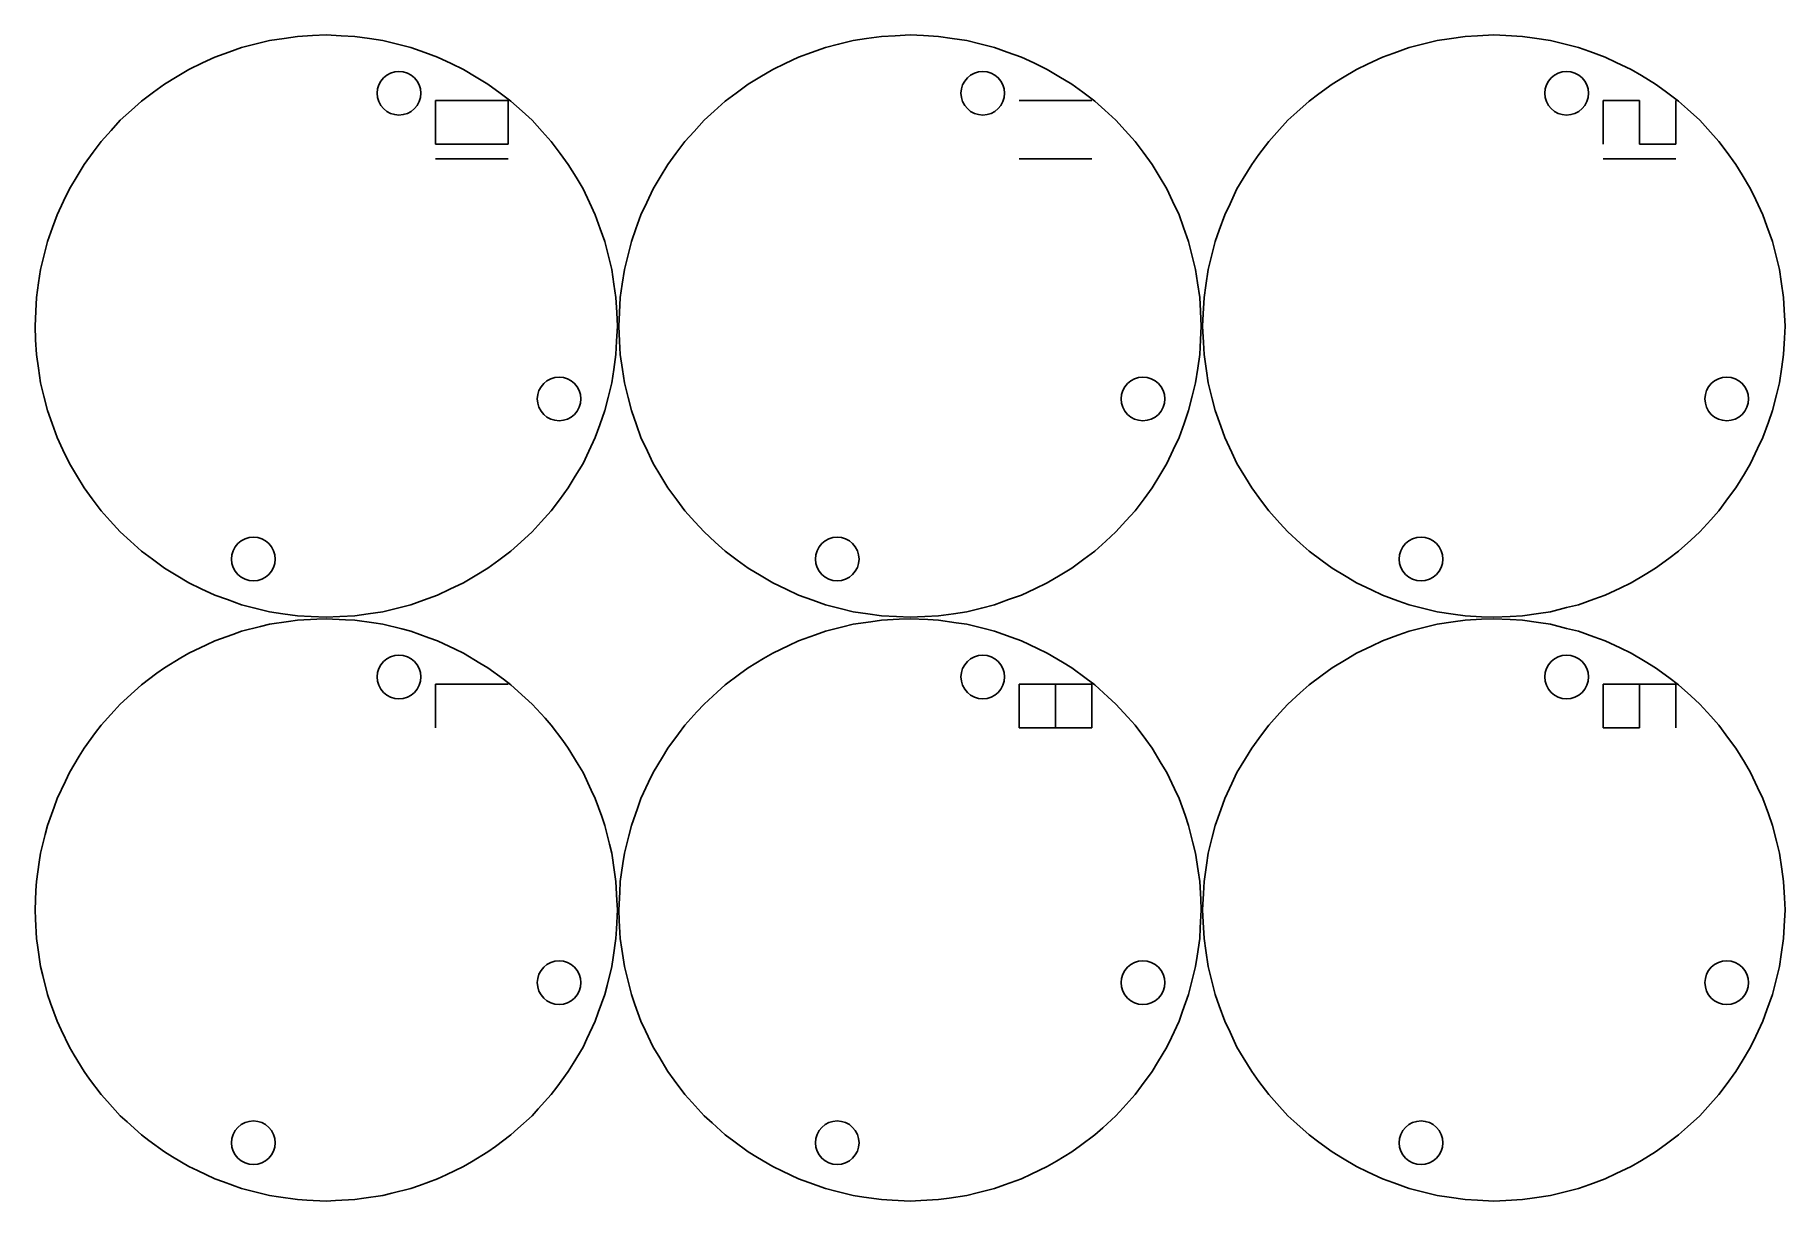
# Model space of a CAD drawing. Extents: x 0 to 240, y 0 to 160.
import ezdxf

# ---------------------------------------------------------------- set-up
doc = ezdxf.new("R2010")
doc.units = 0
doc.layers.add('CUT', color=1, linetype='Continuous')
doc.layers.add('ENGRAVE', color=5, linetype='Continuous')

msp = doc.modelspace()

# ---------------------------------------------------------------- linework, layer by layer
at = {"layer": 'CUT'}
for points in [[(80, 120.2), (79.91, 122.06), (79.81, 124.12), (79.53, 125.97), (79.23, 128), (78.78, 129.81), (78.28, 131.81), (77.65, 133.57), (76.96, 135.51), (76.16, 137.19), (75.28, 139.06), (74.32, 140.66), (73.26, 142.42), (72.15, 143.92), (70.92, 145.58), (69.67, 146.96), (68.28, 148.48), (66.9, 149.74), (65.38, 151.12), (63.88, 152.23), (62.22, 153.46), (60.62, 154.42), (58.86, 155.48), (57.17, 156.27), (55.31, 157.16), (53.55, 157.78), (51.61, 158.48), (49.8, 158.93), (47.8, 159.43), (45.96, 159.71), (43.92, 160.01), (42.06, 160.1), (40, 160.2), (38.14, 160.11), (36.08, 160.01), (34.23, 159.73), (32.2, 159.43), (30.39, 158.98), (28.39, 158.48), (26.63, 157.85), (24.69, 157.16), (23.01, 156.36), (21.14, 155.48), (19.54, 154.52), (17.78, 153.46), (16.28, 152.35), (14.62, 151.12), (13.24, 149.87), (11.72, 148.48), (10.46, 147.1), (9.08, 145.58), (7.97, 144.08), (6.74, 142.42), (5.78, 140.82), (4.72, 139.06), (3.93, 137.37), (3.04, 135.51), (2.42, 133.75), (1.72, 131.81), (1.27, 130), (0.77, 128), (0.49, 126.16), (0.19, 124.12), (0.1, 122.26), (0, 120.2), (0.09, 118.34), (0.19, 116.28), (0.47, 114.43), (0.77, 112.4), (1.22, 110.59), (1.72, 108.59), (2.35, 106.83), (3.04, 104.89), (3.84, 103.21), (4.72, 101.34), (5.68, 99.74), (6.74, 97.98), (7.85, 96.48), (9.08, 94.82), (10.33, 93.44), (11.72, 91.92), (13.1, 90.66), (14.62, 89.28), (16.12, 88.17), (17.78, 86.94), (19.38, 85.98), (21.14, 84.92), (22.83, 84.13), (24.69, 83.24), (26.45, 82.62), (28.39, 81.92), (30.2, 81.47), (32.2, 80.97), (34.04, 80.69), (36.08, 80.39), (37.94, 80.3), (40, 80.2), (41.86, 80.29), (43.92, 80.39), (45.77, 80.67), (47.8, 80.97), (49.61, 81.42), (51.61, 81.92), (53.37, 82.55), (55.31, 83.24), (56.99, 84.04), (58.86, 84.92), (60.46, 85.88), (62.22, 86.94), (63.72, 88.05), (65.38, 89.28), (66.76, 90.53), (68.28, 91.92), (69.54, 93.3), (70.92, 94.82), (72.03, 96.32), (73.26, 97.98), (74.22, 99.58), (75.28, 101.34), (76.07, 103.03), (76.96, 104.89), (77.58, 106.65), (78.28, 108.59), (78.73, 110.4), (79.23, 112.4), (79.51, 114.24), (79.81, 116.28), (79.9, 118.14)], [(160.2, 120.2), (160.1, 122.26), (160.01, 124.12), (159.71, 126.16), (159.43, 128), (158.93, 130), (158.48, 131.81), (157.78, 133.75), (157.16, 135.51), (156.27, 137.37), (155.48, 139.06), (154.42, 140.82), (153.46, 142.42), (152.23, 144.08), (151.12, 145.58), (149.74, 147.1), (148.48, 148.48), (146.96, 149.87), (145.58, 151.12), (143.92, 152.35), (142.42, 153.46), (140.66, 154.52), (139.06, 155.48), (137.19, 156.36), (135.51, 157.16), (133.57, 157.85), (131.81, 158.48), (129.81, 158.98), (128, 159.43), (125.97, 159.73), (124.12, 160.01), (122.06, 160.11), (120.2, 160.2), (118.14, 160.1), (116.28, 160.01), (114.24, 159.71), (112.4, 159.43), (110.4, 158.93), (108.59, 158.48), (106.65, 157.78), (104.89, 157.16), (103.03, 156.27), (101.34, 155.48), (99.58, 154.42), (97.98, 153.46), (96.32, 152.23), (94.82, 151.12), (93.3, 149.74), (91.92, 148.48), (90.53, 146.96), (89.28, 145.58), (88.05, 143.92), (86.94, 142.42), (85.88, 140.66), (84.92, 139.06), (84.04, 137.19), (83.24, 135.51), (82.55, 133.57), (81.92, 131.81), (81.42, 129.81), (80.97, 128), (80.67, 125.97), (80.39, 124.12), (80.29, 122.06), (80.2, 120.2), (80.3, 118.14), (80.39, 116.28), (80.69, 114.24), (80.97, 112.4), (81.47, 110.4), (81.92, 108.59), (82.62, 106.65), (83.24, 104.89), (84.13, 103.03), (84.92, 101.34), (85.98, 99.58), (86.94, 97.98), (88.17, 96.32), (89.28, 94.82), (90.66, 93.3), (91.92, 91.92), (93.44, 90.53), (94.82, 89.28), (96.48, 88.05), (97.98, 86.94), (99.74, 85.88), (101.34, 84.92), (103.21, 84.04), (104.89, 83.24), (106.83, 82.55), (108.59, 81.92), (110.59, 81.42), (112.4, 80.97), (114.43, 80.67), (116.28, 80.39), (118.34, 80.29), (120.2, 80.2), (122.26, 80.3), (124.12, 80.39), (126.16, 80.69), (128, 80.97), (130, 81.47), (131.81, 81.92), (133.75, 82.62), (135.51, 83.24), (137.37, 84.13), (139.06, 84.92), (140.82, 85.98), (142.42, 86.94), (144.08, 88.17), (145.58, 89.28), (147.1, 90.66), (148.48, 91.92), (149.87, 93.44), (151.12, 94.82), (152.35, 96.48), (153.46, 97.98), (154.52, 99.74), (155.48, 101.34), (156.36, 103.21), (157.16, 104.89), (157.85, 106.83), (158.48, 108.59), (158.98, 110.59), (159.43, 112.4), (159.73, 114.43), (160.01, 116.28), (160.11, 118.34)], [(240.4, 120.2), (240.29, 122.45), (240.21, 124.12), (239.88, 126.35), (239.63, 128), (239.08, 130.19), (238.68, 131.81), (237.92, 133.94), (237.36, 135.51), (236.39, 137.55), (235.68, 139.06), (234.52, 140.99), (233.66, 142.42), (232.31, 144.24), (231.32, 145.58), (229.8, 147.25), (228.68, 148.48), (227.01, 150), (225.78, 151.12), (223.96, 152.46), (222.62, 153.46), (220.69, 154.62), (219.26, 155.48), (217.22, 156.44), (215.71, 157.16), (213.58, 157.92), (212.01, 158.48), (209.82, 159.03), (208.2, 159.43), (205.97, 159.76), (204.32, 160.01), (202.07, 160.12), (200.4, 160.2), (198.15, 160.09), (196.48, 160.01), (194.25, 159.68), (192.6, 159.43), (190.41, 158.88), (188.79, 158.48), (186.66, 157.72), (185.09, 157.16), (183.05, 156.19), (181.54, 155.48), (179.61, 154.32), (178.18, 153.46), (176.36, 152.11), (175.02, 151.12), (173.35, 149.6), (172.12, 148.48), (170.6, 146.81), (169.48, 145.58), (168.14, 143.76), (167.14, 142.42), (165.98, 140.49), (165.12, 139.06), (164.16, 137.02), (163.44, 135.51), (162.68, 133.38), (162.12, 131.81), (161.57, 129.62), (161.17, 128), (160.84, 125.77), (160.59, 124.12), (160.48, 121.87), (160.4, 120.2), (160.51, 117.95), (160.59, 116.28), (160.92, 114.05), (161.17, 112.4), (161.72, 110.21), (162.12, 108.59), (162.88, 106.46), (163.44, 104.89), (164.41, 102.85), (165.12, 101.34), (166.28, 99.41), (167.14, 97.98), (168.49, 96.16), (169.48, 94.82), (171, 93.15), (172.12, 91.92), (173.79, 90.4), (175.02, 89.28), (176.84, 87.94), (178.18, 86.94), (180.11, 85.78), (181.54, 84.92), (183.58, 83.96), (185.09, 83.24), (187.22, 82.48), (188.79, 81.92), (190.98, 81.37), (192.6, 80.97), (194.83, 80.64), (196.48, 80.39), (198.73, 80.28), (200.4, 80.2), (202.65, 80.31), (204.32, 80.39), (206.55, 80.72), (208.2, 80.97), (210.39, 81.52), (212.01, 81.92), (214.14, 82.68), (215.71, 83.24), (217.75, 84.21), (219.26, 84.92), (221.19, 86.08), (222.62, 86.94), (224.44, 88.29), (225.78, 89.28), (227.45, 90.8), (228.68, 91.92), (230.2, 93.59), (231.32, 94.82), (232.66, 96.64), (233.66, 97.98), (234.82, 99.91), (235.68, 101.34), (236.64, 103.38), (237.36, 104.89), (238.12, 107.02), (238.68, 108.59), (239.23, 110.78), (239.63, 112.4), (239.96, 114.63), (240.21, 116.28), (240.32, 118.53)], [(53, 152.2), (52.94, 151.61), (52.77, 151.05), (52.49, 150.53), (52.12, 150.08), (51.67, 149.71), (51.15, 149.43), (50.59, 149.26), (50, 149.2), (49.41, 149.26), (48.85, 149.43), (48.33, 149.71), (47.88, 150.08), (47.51, 150.53), (47.23, 151.05), (47.06, 151.61), (47, 152.2), (47.06, 152.79), (47.23, 153.35), (47.51, 153.87), (47.88, 154.32), (48.33, 154.69), (48.85, 154.97), (49.41, 155.14), (50, 155.2), (50.59, 155.14), (51.15, 154.97), (51.67, 154.69), (52.12, 154.32), (52.49, 153.87), (52.77, 153.35), (52.94, 152.79)], [(133.2, 152.2), (133.14, 151.61), (132.97, 151.05), (132.69, 150.53), (132.32, 150.08), (131.87, 149.71), (131.35, 149.43), (130.79, 149.26), (130.2, 149.2), (129.61, 149.26), (129.05, 149.43), (128.53, 149.71), (128.08, 150.08), (127.71, 150.53), (127.43, 151.05), (127.26, 151.61), (127.2, 152.2), (127.26, 152.79), (127.43, 153.35), (127.71, 153.87), (128.08, 154.32), (128.53, 154.69), (129.05, 154.97), (129.61, 155.14), (130.2, 155.2), (130.79, 155.14), (131.35, 154.97), (131.87, 154.69), (132.32, 154.32), (132.69, 153.87), (132.97, 153.35), (133.14, 152.79)], [(213.4, 152.2), (213.34, 151.61), (213.17, 151.05), (212.89, 150.53), (212.52, 150.08), (212.07, 149.71), (211.55, 149.43), (210.99, 149.26), (210.4, 149.2), (209.81, 149.26), (209.25, 149.43), (208.73, 149.71), (208.28, 150.08), (207.91, 150.53), (207.63, 151.05), (207.46, 151.61), (207.4, 152.2), (207.46, 152.79), (207.63, 153.35), (207.91, 153.87), (208.28, 154.32), (208.73, 154.69), (209.25, 154.97), (209.81, 155.14), (210.4, 155.2), (210.99, 155.14), (211.55, 154.97), (212.07, 154.69), (212.52, 154.32), (212.89, 153.87), (213.17, 153.35), (213.34, 152.79)], [(75, 110.2), (74.94, 109.61), (74.77, 109.05), (74.49, 108.53), (74.12, 108.08), (73.67, 107.71), (73.15, 107.43), (72.59, 107.26), (72, 107.2), (71.41, 107.26), (70.85, 107.43), (70.33, 107.71), (69.88, 108.08), (69.51, 108.53), (69.23, 109.05), (69.06, 109.61), (69, 110.2), (69.06, 110.79), (69.23, 111.35), (69.51, 111.87), (69.88, 112.32), (70.33, 112.69), (70.85, 112.97), (71.41, 113.14), (72, 113.2), (72.59, 113.14), (73.15, 112.97), (73.67, 112.69), (74.12, 112.32), (74.49, 111.87), (74.77, 111.35), (74.94, 110.79)], [(155.2, 110.2), (155.14, 109.61), (154.97, 109.05), (154.69, 108.53), (154.32, 108.08), (153.87, 107.71), (153.35, 107.43), (152.79, 107.26), (152.2, 107.2), (151.61, 107.26), (151.05, 107.43), (150.53, 107.71), (150.08, 108.08), (149.71, 108.53), (149.43, 109.05), (149.26, 109.61), (149.2, 110.2), (149.26, 110.79), (149.43, 111.35), (149.71, 111.87), (150.08, 112.32), (150.53, 112.69), (151.05, 112.97), (151.61, 113.14), (152.2, 113.2), (152.79, 113.14), (153.35, 112.97), (153.87, 112.69), (154.32, 112.32), (154.69, 111.87), (154.97, 111.35), (155.14, 110.79)], [(235.4, 110.2), (235.34, 109.61), (235.17, 109.05), (234.89, 108.53), (234.52, 108.08), (234.07, 107.71), (233.55, 107.43), (232.99, 107.26), (232.4, 107.2), (231.81, 107.26), (231.25, 107.43), (230.73, 107.71), (230.28, 108.08), (229.91, 108.53), (229.63, 109.05), (229.46, 109.61), (229.4, 110.2), (229.46, 110.79), (229.63, 111.35), (229.91, 111.87), (230.28, 112.32), (230.73, 112.69), (231.25, 112.97), (231.81, 113.14), (232.4, 113.2), (232.99, 113.14), (233.55, 112.97), (234.07, 112.69), (234.52, 112.32), (234.89, 111.87), (235.17, 111.35), (235.34, 110.79)], [(33, 88.2), (32.94, 87.61), (32.77, 87.05), (32.49, 86.53), (32.12, 86.08), (31.67, 85.71), (31.15, 85.43), (30.59, 85.26), (30, 85.2), (29.41, 85.26), (28.85, 85.43), (28.33, 85.71), (27.88, 86.08), (27.51, 86.53), (27.23, 87.05), (27.06, 87.61), (27, 88.2), (27.06, 88.79), (27.23, 89.35), (27.51, 89.87), (27.88, 90.32), (28.33, 90.69), (28.85, 90.97), (29.41, 91.14), (30, 91.2), (30.59, 91.14), (31.15, 90.97), (31.67, 90.69), (32.12, 90.32), (32.49, 89.87), (32.77, 89.35), (32.94, 88.79)], [(113.2, 88.2), (113.14, 87.61), (112.97, 87.05), (112.69, 86.53), (112.32, 86.08), (111.87, 85.71), (111.35, 85.43), (110.79, 85.26), (110.2, 85.2), (109.61, 85.26), (109.05, 85.43), (108.53, 85.71), (108.08, 86.08), (107.71, 86.53), (107.43, 87.05), (107.26, 87.61), (107.2, 88.2), (107.26, 88.79), (107.43, 89.35), (107.71, 89.87), (108.08, 90.32), (108.53, 90.69), (109.05, 90.97), (109.61, 91.14), (110.2, 91.2), (110.79, 91.14), (111.35, 90.97), (111.87, 90.69), (112.32, 90.32), (112.69, 89.87), (112.97, 89.35), (113.14, 88.79)], [(193.4, 88.2), (193.34, 87.61), (193.17, 87.05), (192.89, 86.53), (192.52, 86.08), (192.07, 85.71), (191.55, 85.43), (190.99, 85.26), (190.4, 85.2), (189.81, 85.26), (189.25, 85.43), (188.73, 85.71), (188.28, 86.08), (187.91, 86.53), (187.63, 87.05), (187.46, 87.61), (187.4, 88.2), (187.46, 88.79), (187.63, 89.35), (187.91, 89.87), (188.28, 90.32), (188.73, 90.69), (189.25, 90.97), (189.81, 91.14), (190.4, 91.2), (190.99, 91.14), (191.55, 90.97), (192.07, 90.69), (192.52, 90.32), (192.89, 89.87), (193.17, 89.35), (193.34, 88.79)], [(80, 40), (79.94, 41.27), (79.81, 43.92), (79.62, 45.18), (79.23, 47.8), (78.92, 49.04), (78.28, 51.61), (77.85, 52.81), (76.96, 55.31), (76.41, 56.46), (75.28, 58.86), (74.62, 59.95), (73.26, 62.22), (72.5, 63.25), (70.92, 65.38), (70.06, 66.32), (68.28, 68.28), (67.34, 69.14), (65.38, 70.92), (64.35, 71.68), (62.22, 73.26), (61.13, 73.91), (58.86, 75.28), (57.7, 75.82), (55.31, 76.96), (54.11, 77.38), (51.61, 78.28), (50.37, 78.59), (47.8, 79.23), (46.54, 79.42), (43.92, 79.81), (42.65, 79.87), (40, 80), (38.73, 79.94), (36.08, 79.81), (34.82, 79.62), (32.2, 79.23), (30.96, 78.92), (28.39, 78.28), (27.19, 77.85), (24.69, 76.96), (23.54, 76.41), (21.14, 75.28), (20.05, 74.62), (17.78, 73.26), (16.75, 72.5), (14.62, 70.92), (13.68, 70.06), (11.72, 68.28), (10.86, 67.34), (9.08, 65.38), (8.32, 64.35), (6.74, 62.22), (6.09, 61.13), (4.72, 58.86), (4.18, 57.7), (3.04, 55.31), (2.62, 54.11), (1.72, 51.61), (1.41, 50.37), (0.77, 47.8), (0.58, 46.54), (0.19, 43.92), (0.13, 42.65), (0, 40), (0.06, 38.73), (0.19, 36.08), (0.38, 34.82), (0.77, 32.2), (1.08, 30.96), (1.72, 28.39), (2.15, 27.19), (3.04, 24.69), (3.59, 23.54), (4.72, 21.14), (5.38, 20.05), (6.74, 17.78), (7.5, 16.75), (9.08, 14.62), (9.94, 13.68), (11.72, 11.72), (12.66, 10.86), (14.62, 9.08), (15.65, 8.32), (17.78, 6.74), (18.87, 6.09), (21.14, 4.72), (22.3, 4.18), (24.69, 3.04), (25.89, 2.62), (28.39, 1.72), (29.63, 1.41), (32.2, 0.77), (33.46, 0.58), (36.08, 0.19), (37.35, 0.13), (40, 0), (41.27, 0.06), (43.92, 0.19), (45.18, 0.38), (47.8, 0.77), (49.04, 1.08), (51.61, 1.72), (52.81, 2.15), (55.31, 3.04), (56.46, 3.59), (58.86, 4.72), (59.95, 5.38), (62.22, 6.74), (63.25, 7.5), (65.38, 9.08), (66.32, 9.94), (68.28, 11.72), (69.14, 12.66), (70.92, 14.62), (71.68, 15.65), (73.26, 17.78), (73.91, 18.87), (75.28, 21.14), (75.82, 22.3), (76.96, 24.69), (77.38, 25.89), (78.28, 28.39), (78.59, 29.63), (79.23, 32.2), (79.42, 33.46), (79.81, 36.08), (79.87, 37.35)], [(160.2, 40), (160.13, 41.47), (160.01, 43.92), (159.79, 45.38), (159.43, 47.8), (159.07, 49.23), (158.48, 51.61), (157.98, 53), (157.16, 55.31), (156.53, 56.64), (155.48, 58.86), (154.72, 60.12), (153.46, 62.22), (152.58, 63.41), (151.12, 65.38), (150.13, 66.47), (148.48, 68.28), (147.39, 69.27), (145.58, 70.92), (144.39, 71.8), (142.42, 73.26), (141.16, 74.02), (139.06, 75.28), (137.73, 75.91), (135.51, 76.96), (134.12, 77.45), (131.81, 78.28), (130.38, 78.64), (128, 79.23), (126.55, 79.45), (124.12, 79.81), (122.65, 79.88), (120.2, 80), (118.73, 79.93), (116.28, 79.81), (114.82, 79.59), (112.4, 79.23), (110.97, 78.87), (108.59, 78.28), (107.2, 77.78), (104.89, 76.96), (103.56, 76.33), (101.34, 75.28), (100.08, 74.52), (97.98, 73.26), (96.79, 72.38), (94.82, 70.92), (93.73, 69.93), (91.92, 68.28), (90.93, 67.19), (89.28, 65.38), (88.4, 64.19), (86.94, 62.22), (86.18, 60.96), (84.92, 58.86), (84.29, 57.53), (83.24, 55.31), (82.75, 53.92), (81.92, 51.61), (81.56, 50.18), (80.97, 47.8), (80.75, 46.35), (80.39, 43.92), (80.32, 42.45), (80.2, 40), (80.27, 38.53), (80.39, 36.08), (80.61, 34.62), (80.97, 32.2), (81.33, 30.77), (81.92, 28.39), (82.42, 27), (83.24, 24.69), (83.87, 23.36), (84.92, 21.14), (85.68, 19.88), (86.94, 17.78), (87.82, 16.59), (89.28, 14.62), (90.27, 13.53), (91.92, 11.72), (93.01, 10.73), (94.82, 9.08), (96.01, 8.2), (97.98, 6.74), (99.24, 5.98), (101.34, 4.72), (102.67, 4.09), (104.89, 3.04), (106.28, 2.55), (108.59, 1.72), (110.02, 1.36), (112.4, 0.77), (113.85, 0.55), (116.28, 0.19), (117.75, 0.12), (120.2, 0), (121.67, 0.07), (124.12, 0.19), (125.58, 0.41), (128, 0.77), (129.43, 1.13), (131.81, 1.72), (133.2, 2.22), (135.51, 3.04), (136.84, 3.67), (139.06, 4.72), (140.32, 5.48), (142.42, 6.74), (143.61, 7.62), (145.58, 9.08), (146.67, 10.07), (148.48, 11.72), (149.47, 12.81), (151.12, 14.62), (152, 15.81), (153.46, 17.78), (154.22, 19.04), (155.48, 21.14), (156.11, 22.47), (157.16, 24.69), (157.65, 26.08), (158.48, 28.39), (158.84, 29.82), (159.43, 32.2), (159.65, 33.65), (160.01, 36.08), (160.08, 37.55)], [(240.4, 40), (240.32, 41.67), (240.21, 43.92), (239.96, 45.57), (239.63, 47.8), (239.23, 49.42), (238.68, 51.61), (238.12, 53.18), (237.36, 55.31), (236.64, 56.82), (235.68, 58.86), (234.82, 60.29), (233.66, 62.22), (232.66, 63.56), (231.32, 65.38), (230.2, 66.61), (228.68, 68.28), (227.45, 69.4), (225.78, 70.92), (224.44, 71.91), (222.62, 73.26), (221.19, 74.12), (219.26, 75.28), (217.75, 75.99), (215.71, 76.96), (214.14, 77.52), (212.01, 78.28), (210.39, 78.68), (208.2, 79.23), (206.55, 79.48), (204.32, 79.81), (202.65, 79.89), (200.4, 80), (198.73, 79.92), (196.48, 79.81), (194.83, 79.56), (192.6, 79.23), (190.98, 78.83), (188.79, 78.28), (187.22, 77.72), (185.09, 76.96), (183.58, 76.24), (181.54, 75.28), (180.11, 74.42), (178.18, 73.26), (176.84, 72.26), (175.02, 70.92), (173.79, 69.8), (172.12, 68.28), (171, 67.05), (169.48, 65.38), (168.49, 64.04), (167.14, 62.22), (166.28, 60.79), (165.12, 58.86), (164.41, 57.35), (163.44, 55.31), (162.88, 53.74), (162.12, 51.61), (161.72, 49.99), (161.17, 47.8), (160.92, 46.15), (160.59, 43.92), (160.51, 42.25), (160.4, 40), (160.48, 38.33), (160.59, 36.08), (160.84, 34.43), (161.17, 32.2), (161.57, 30.58), (162.12, 28.39), (162.68, 26.82), (163.44, 24.69), (164.16, 23.18), (165.12, 21.14), (165.98, 19.71), (167.14, 17.78), (168.14, 16.44), (169.48, 14.62), (170.6, 13.39), (172.12, 11.72), (173.35, 10.6), (175.02, 9.08), (176.36, 8.09), (178.18, 6.74), (179.61, 5.88), (181.54, 4.72), (183.05, 4.01), (185.09, 3.04), (186.66, 2.48), (188.79, 1.72), (190.41, 1.32), (192.6, 0.77), (194.25, 0.52), (196.48, 0.19), (198.15, 0.11), (200.4, 0), (202.07, 0.08), (204.32, 0.19), (205.97, 0.44), (208.2, 0.77), (209.82, 1.17), (212.01, 1.72), (213.58, 2.28), (215.71, 3.04), (217.22, 3.76), (219.26, 4.72), (220.69, 5.58), (222.62, 6.74), (223.96, 7.74), (225.78, 9.08), (227.01, 10.2), (228.68, 11.72), (229.8, 12.95), (231.32, 14.62), (232.31, 15.96), (233.66, 17.78), (234.52, 19.21), (235.68, 21.14), (236.39, 22.65), (237.36, 24.69), (237.92, 26.26), (238.68, 28.39), (239.08, 30.01), (239.63, 32.2), (239.88, 33.85), (240.21, 36.08), (240.29, 37.75)], [(53, 72), (52.94, 71.41), (52.77, 70.85), (52.49, 70.33), (52.12, 69.88), (51.67, 69.51), (51.15, 69.23), (50.59, 69.06), (50, 69), (49.41, 69.06), (48.85, 69.23), (48.33, 69.51), (47.88, 69.88), (47.51, 70.33), (47.23, 70.85), (47.06, 71.41), (47, 72), (47.06, 72.59), (47.23, 73.15), (47.51, 73.67), (47.88, 74.12), (48.33, 74.49), (48.85, 74.77), (49.41, 74.94), (50, 75), (50.59, 74.94), (51.15, 74.77), (51.67, 74.49), (52.12, 74.12), (52.49, 73.67), (52.77, 73.15), (52.94, 72.59)], [(133.2, 72), (133.14, 71.41), (132.97, 70.85), (132.69, 70.33), (132.32, 69.88), (131.87, 69.51), (131.35, 69.23), (130.79, 69.06), (130.2, 69), (129.61, 69.06), (129.05, 69.23), (128.53, 69.51), (128.08, 69.88), (127.71, 70.33), (127.43, 70.85), (127.26, 71.41), (127.2, 72), (127.26, 72.59), (127.43, 73.15), (127.71, 73.67), (128.08, 74.12), (128.53, 74.49), (129.05, 74.77), (129.61, 74.94), (130.2, 75), (130.79, 74.94), (131.35, 74.77), (131.87, 74.49), (132.32, 74.12), (132.69, 73.67), (132.97, 73.15), (133.14, 72.59)], [(213.4, 72), (213.34, 71.41), (213.17, 70.85), (212.89, 70.33), (212.52, 69.88), (212.07, 69.51), (211.55, 69.23), (210.99, 69.06), (210.4, 69), (209.81, 69.06), (209.25, 69.23), (208.73, 69.51), (208.28, 69.88), (207.91, 70.33), (207.63, 70.85), (207.46, 71.41), (207.4, 72), (207.46, 72.59), (207.63, 73.15), (207.91, 73.67), (208.28, 74.12), (208.73, 74.49), (209.25, 74.77), (209.81, 74.94), (210.4, 75), (210.99, 74.94), (211.55, 74.77), (212.07, 74.49), (212.52, 74.12), (212.89, 73.67), (213.17, 73.15), (213.34, 72.59)], [(75, 30), (74.94, 29.41), (74.77, 28.85), (74.49, 28.33), (74.12, 27.88), (73.67, 27.51), (73.15, 27.23), (72.59, 27.06), (72, 27), (71.41, 27.06), (70.85, 27.23), (70.33, 27.51), (69.88, 27.88), (69.51, 28.33), (69.23, 28.85), (69.06, 29.41), (69, 30), (69.06, 30.59), (69.23, 31.15), (69.51, 31.67), (69.88, 32.12), (70.33, 32.49), (70.85, 32.77), (71.41, 32.94), (72, 33), (72.59, 32.94), (73.15, 32.77), (73.67, 32.49), (74.12, 32.12), (74.49, 31.67), (74.77, 31.15), (74.94, 30.59)], [(155.2, 30), (155.14, 29.41), (154.97, 28.85), (154.69, 28.33), (154.32, 27.88), (153.87, 27.51), (153.35, 27.23), (152.79, 27.06), (152.2, 27), (151.61, 27.06), (151.05, 27.23), (150.53, 27.51), (150.08, 27.88), (149.71, 28.33), (149.43, 28.85), (149.26, 29.41), (149.2, 30), (149.26, 30.59), (149.43, 31.15), (149.71, 31.67), (150.08, 32.12), (150.53, 32.49), (151.05, 32.77), (151.61, 32.94), (152.2, 33), (152.79, 32.94), (153.35, 32.77), (153.87, 32.49), (154.32, 32.12), (154.69, 31.67), (154.97, 31.15), (155.14, 30.59)], [(235.4, 30), (235.34, 29.41), (235.17, 28.85), (234.89, 28.33), (234.52, 27.88), (234.07, 27.51), (233.55, 27.23), (232.99, 27.06), (232.4, 27), (231.81, 27.06), (231.25, 27.23), (230.73, 27.51), (230.28, 27.88), (229.91, 28.33), (229.63, 28.85), (229.46, 29.41), (229.4, 30), (229.46, 30.59), (229.63, 31.15), (229.91, 31.67), (230.28, 32.12), (230.73, 32.49), (231.25, 32.77), (231.81, 32.94), (232.4, 33), (232.99, 32.94), (233.55, 32.77), (234.07, 32.49), (234.52, 32.12), (234.89, 31.67), (235.17, 31.15), (235.34, 30.59)], [(33, 8), (32.94, 7.41), (32.77, 6.85), (32.49, 6.33), (32.12, 5.88), (31.67, 5.51), (31.15, 5.23), (30.59, 5.06), (30, 5), (29.41, 5.06), (28.85, 5.23), (28.33, 5.51), (27.88, 5.88), (27.51, 6.33), (27.23, 6.85), (27.06, 7.41), (27, 8), (27.06, 8.59), (27.23, 9.15), (27.51, 9.67), (27.88, 10.12), (28.33, 10.49), (28.85, 10.77), (29.41, 10.94), (30, 11), (30.59, 10.94), (31.15, 10.77), (31.67, 10.49), (32.12, 10.12), (32.49, 9.67), (32.77, 9.15), (32.94, 8.59)], [(113.2, 8), (113.14, 7.41), (112.97, 6.85), (112.69, 6.33), (112.32, 5.88), (111.87, 5.51), (111.35, 5.23), (110.79, 5.06), (110.2, 5), (109.61, 5.06), (109.05, 5.23), (108.53, 5.51), (108.08, 5.88), (107.71, 6.33), (107.43, 6.85), (107.26, 7.41), (107.2, 8), (107.26, 8.59), (107.43, 9.15), (107.71, 9.67), (108.08, 10.12), (108.53, 10.49), (109.05, 10.77), (109.61, 10.94), (110.2, 11), (110.79, 10.94), (111.35, 10.77), (111.87, 10.49), (112.32, 10.12), (112.69, 9.67), (112.97, 9.15), (113.14, 8.59)], [(193.4, 8), (193.34, 7.41), (193.17, 6.85), (192.89, 6.33), (192.52, 5.88), (192.07, 5.51), (191.55, 5.23), (190.99, 5.06), (190.4, 5), (189.81, 5.06), (189.25, 5.23), (188.73, 5.51), (188.28, 5.88), (187.91, 6.33), (187.63, 6.85), (187.46, 7.41), (187.4, 8), (187.46, 8.59), (187.63, 9.15), (187.91, 9.67), (188.28, 10.12), (188.73, 10.49), (189.25, 10.77), (189.81, 10.94), (190.4, 11), (190.99, 10.94), (191.55, 10.77), (192.07, 10.49), (192.52, 10.12), (192.89, 9.67), (193.17, 9.15), (193.34, 8.59)]]:
    msp.add_lwpolyline(points, close=True, dxfattribs=at)
at = {"layer": 'ENGRAVE'}
for points in [[(55, 145.2), (55, 151.2)], [(55, 151.2), (60, 151.2)], [(60, 151.2), (65, 151.2)], [(65, 145.2), (65, 151.2)], [(135.2, 151.2), (140.2, 151.2)], [(140.2, 151.2), (145.2, 151.2)], [(215.4, 145.2), (215.4, 151.2)], [(215.4, 151.2), (220.4, 151.2)], [(220.4, 145.2), (220.4, 151.2)], [(225.4, 145.2), (225.4, 151.2)], [(55, 145.2), (60, 145.2)], [(60, 145.2), (65, 145.2)], [(220.4, 145.2), (225.4, 145.2)], [(55, 143.2), (60, 143.2)], [(60, 143.2), (65, 143.2)], [(135.2, 143.2), (140.2, 143.2)], [(140.2, 143.2), (145.2, 143.2)], [(215.4, 143.2), (220.4, 143.2)], [(220.4, 143.2), (225.4, 143.2)], [(55, 65), (55, 71)], [(55, 71), (60, 71)], [(60, 71), (65, 71)], [(135.2, 65), (135.2, 71)], [(135.2, 71), (140.2, 71)], [(140.2, 71), (145.2, 71)], [(140.2, 65), (140.2, 71)], [(145.2, 65), (145.2, 71)], [(215.4, 65), (215.4, 71)], [(215.4, 71), (220.4, 71)], [(220.4, 71), (225.4, 71)], [(220.4, 65), (220.4, 71)], [(225.4, 65), (225.4, 71)], [(135.2, 65), (140.2, 65)], [(140.2, 65), (145.2, 65)], [(215.4, 65), (220.4, 65)]]:
    msp.add_lwpolyline(points, dxfattribs=at)

doc.saveas('drawing.dxf')
